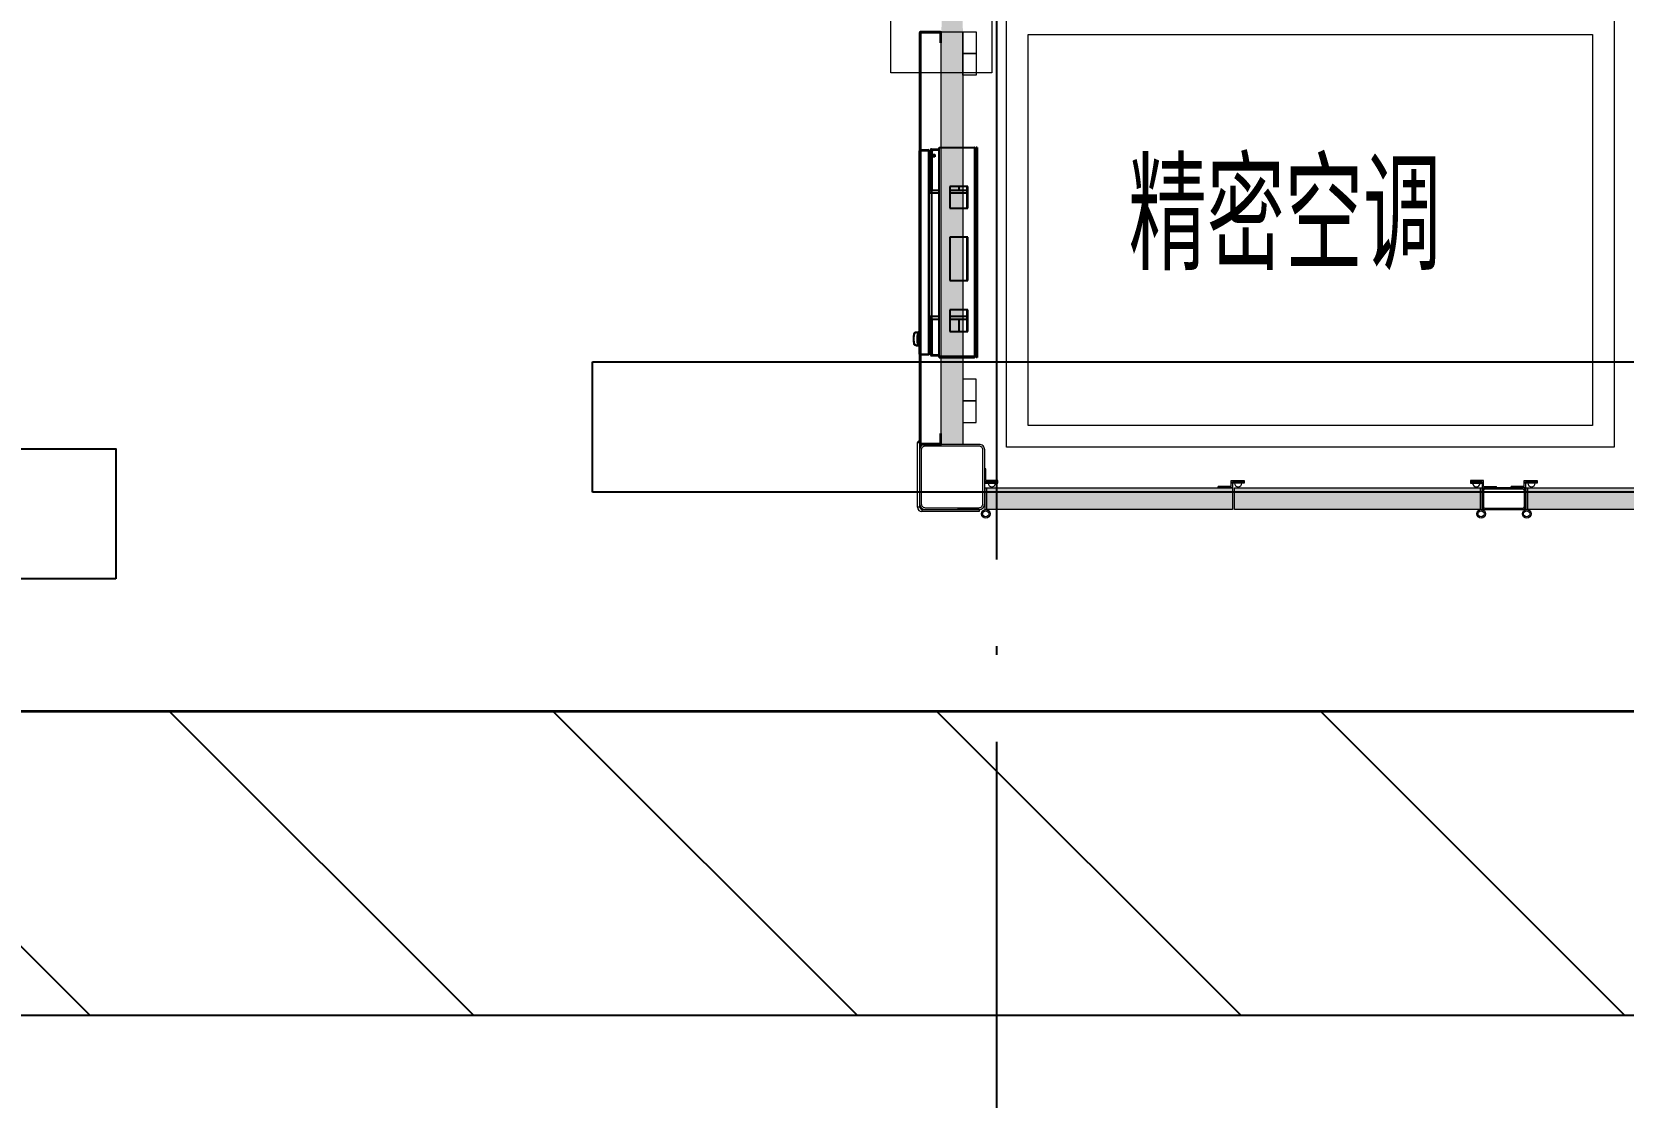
# Model space of a CAD drawing. Extents: x 758840 to 1108724, y -102573 to 143521.
# Drawn here: x 865511 to 869177, y 69139 to 71593 of the extents above; entities that cross this region are included whole.
import ezdxf
from ezdxf.xclip import XClip

# ---------------------------------------------------------------- set-up
doc = ezdxf.new("R2010")
doc.units = 0
doc.header["$LTSCALE"] = 1000
doc.header["$MEASUREMENT"] = 0
doc.linetypes.add('DASHDOT', pattern=[1, 0.5, -0.25, 0, -0.25])
doc.linetypes.add('DOTE', pattern=[2.42, 2, -0.2, 0.02, -0.2])
for name, color, linetype in [('02电气-设备', 255, 'Continuous'), ('02电气-设备基础', 252, 'Continuous'), ('DOTE', 8, 'DOTE'), ('DX', 3, 'DASHDOT'), ('LWIRE', 1, 'Continuous'), ('电缆沟', 2, 'Continuous'), ('空调标注', 3, 'Continuous'), ('钢构CAD-槽钢', 4, 'Continuous'), ('钢盖板', 6, 'Continuous')]:
    doc.layers.add(name, color=color, linetype=linetype)
doc.layers.add('细实线', color=3, linetype='Continuous', lineweight=5)
doc.styles.get("Standard").update_dxf_attribs({"font": 'gbenor.shx', "bigfont": 'gbcbig.shx'})

# ---------------------------------------------------------------- blocks, each defined once
blk = doc.blocks.new('40KW CRAC-1')
at = {"layer": 'DX', "linetype": 'ByBlock', "lineweight": 13}
for points in [[(-1400, 0), (-1400, 1000), (0, 1000), (0, 0)], [(-1350, 50), (-1350, 950), (-50, 950), (-50, 50)]]:
    blk.add_lwpolyline(points, close=True, dxfattribs=at)
at = {"layer": 'LWIRE', "lineweight": -3}
blk.add_text('精密空调', height=250, dxfattribs=at).set_placement((-1118.9, 407.3))
blk = doc.blocks.new('A$C37F338BB')
at = {"color": 0, "lineweight": 15}
blk.add_lwpolyline([(0, 50), (30, 50), (30, 0), (0, 0)], close=True, dxfattribs=at)
blk = doc.blocks.new('332525')
at = {"color": 0, "lineweight": 15}
for p, q in [((1935745.8, 679933.7), (1935745.8, 679960.7)), ((1935745.8, 679960.7), (1935748.8, 679960.7)), ((1935748.8, 679960.7), (1935748.8, 679930.7)), ((1935718.8, 679933.7), (1935745.8, 679933.7)), ((1935718.8, 679930.7), (1935718.8, 679933.7)), ((1935748.8, 679930.7), (1935718.8, 679930.7)), ((1935748.8, 679930.7), (1935745.8, 679930.7)), ((1935748.8, 679933.7), (1935748.8, 679930.7))]:
    blk.add_line(p, q, dxfattribs=at)
blk = doc.blocks.new('BD4-PAL0101-LVPM-03')
at = {"ltscale": 5}
h = blk.add_hatch(dxfattribs=at)
h.set_pattern_fill('隔热材料01', color=8, scale=80, angle=225)
h.set_pattern_definition([(135, (10236449.1, -3422076.486), (-28.28427125, -28.28427125), [4.0142, -35.9858]), (135, (10236470.29, -3422055.297), (-28.28427125, -28.28427125), [4.0142, -35.9858]), (315, (10236436.666, -3422050.535), (28.28427125, 28.28427125), [4.0142, -35.9858]), (315, (10236444.34, -3422042.86), (28.28427125, 28.28427125), [4.0142, -35.9858]), (45, (10236421.81, -3422056.3), (-28.28427125, 28.28427125), [40.0194, 0.0194]), (360, (10236431.123, -3422049.826), (28.2842, -28.2842), [3.4144, -53.1542]), (341.56505, (10236406.253, -3422078.11), (28.284169758, -28.28429741), [2.244, -87.1988]), (341.56505, (10236434.537, -3422049.826), (28.284169758, -28.28429741), [2.244, -87.1988]), (18.43495, (10236398.58, -3422079.53), (28.28429741, -28.28416976), [4.488, -84.9548]), (18.43495, (10236426.865, -3422051.245), (28.28429741, -28.28416976), [4.488, -84.9548]), (288.43495, (10236411.22, -3422081.658), (28.28429741, -28.284169758), [21.3712, -68.0716]), (288.43495, (10236439.504, -3422053.374), (28.28429741, -28.284169758), [21.3712, -68.0716]), (341.56505, (10236420.817, -3422104.77), (28.284169758, -28.28429741), [2.244, -87.1988]), (341.56505, (10236449.1, -3422076.486), (28.284169758, -28.28429741), [2.244, -87.1988]), (360, (10236451.23, -3422077.196), (28.2842, -28.2842), [3.4144, -53.1542]), (18.43495, (10236426.36, -3422105.48), (28.28429741, -28.28416976), [4.488, -84.9548]), (18.43495, (10236454.644, -3422077.196), (28.28429741, -28.28416976), [4.488, -84.9548]), (270, (10236471, -3422057.425), (28.2842, -28.2842), [3.4144, -53.1542]), (288.43495, (10236442.006, -3422083.58), (28.28429741, -28.284169758), [2.244, -87.1988]), (288.43495, (10236470.29, -3422055.297), (28.28429741, -28.284169758), [2.244, -87.1988]), (251.56505, (10236442.716, -3422089.124), (28.28416976, -28.28429741), [4.488, -84.9548]), (251.56505, (10236471, -3422060.84), (28.28416976, -28.28429741), [4.488, -84.9548]), (341.56505, (10236418.894, -3422073.984), (28.284169758, -28.28429741), [21.3712, -68.0716]), (341.56505, (10236447.178, -3422045.7), (28.284169758, -28.28429741), [21.3712, -68.0716]), (270, (10236443.63, -3422037.318), (28.2842, -28.2842), [3.4144, -53.1542]), (288.43495, (10236415.346, -3422069.017), (28.28429741, -28.284169758), [2.244, -87.1988]), (288.43495, (10236443.63, -3422040.733), (28.28429741, -28.284169758), [2.244, -87.1988]), (251.56505, (10236416.765, -3422061.345), (28.28416976, -28.28429741), [4.488, -84.9548]), (251.56505, (10236445.05, -3422033.06), (28.28416976, -28.28429741), [4.488, -84.9548])])
edge = h.paths.add_edge_path()
edge.add_line((1914681.1, 714033.1), (1914681.1, 713083.1))
edge.add_line((1914631.1, 713083.1), (1914631.1, 714033.1))
edge.add_line((1914681.1, 715133.1), (1914681.1, 715973.1))
edge.add_line((1914631.1, 715973.1), (1914631.1, 715133.1))
h = blk.add_hatch(dxfattribs=at)
h.set_pattern_fill('隔热材料01', color=8, scale=80, angle=45)
h.set_pattern_definition([(315, (-6393581, 4851832.664), (28.28427125, 28.28427125), [4.0142, -35.9858]), (315, (-6393602.19, 4851811.474), (28.28427125, 28.28427125), [4.0142, -35.9858]), (135, (-6393568.565, 4851806.713), (-28.28427125, -28.28427125), [4.0142, -35.9858]), (135, (-6393576.24, 4851799.04), (-28.28427125, -28.28427125), [4.0142, -35.9858]), (225, (-6393553.707, 4851812.48), (28.28427125, -28.28427125), [40.0194, 0.0194]), (180, (-6393563.022, 4851806.003), (-28.2842, 28.2842), [3.4144, -53.1542]), (161.56505, (-6393538.152, 4851834.288), (-28.284169758, 28.28429741), [2.244, -87.1988]), (161.56505, (-6393566.436, 4851806.003), (-28.284169758, 28.28429741), [2.244, -87.1988]), (198.43495, (-6393530.48, 4851835.707), (-28.28429741, 28.28416976), [4.488, -84.9548]), (198.43495, (-6393558.764, 4851807.422), (-28.28429741, 28.28416976), [4.488, -84.9548]), (108.43495, (-6393543.119, 4851837.835), (-28.28429741, 28.284169758), [21.3712, -68.0716]), (108.43495, (-6393571.403, 4851809.551), (-28.28429741, 28.284169758), [21.3712, -68.0716]), (161.56505, (-6393552.715, 4851860.948), (-28.284169758, 28.28429741), [2.244, -87.1988]), (161.56505, (-6393581, 4851832.664), (-28.284169758, 28.28429741), [2.244, -87.1988]), (180, (-6393583.129, 4851833.374), (-28.2842, 28.2842), [3.4144, -53.1542]), (198.43495, (-6393558.26, 4851861.658), (-28.28429741, 28.28416976), [4.488, -84.9548]), (198.43495, (-6393586.543, 4851833.374), (-28.28429741, 28.28416976), [4.488, -84.9548]), (90, (-6393602.9, 4851813.603), (-28.2842, 28.2842), [3.4144, -53.1542]), (108.43495, (-6393573.905, 4851839.759), (-28.28429741, 28.284169758), [2.244, -87.1988]), (108.43495, (-6393602.19, 4851811.474), (-28.28429741, 28.284169758), [2.244, -87.1988]), (71.56505, (-6393574.615, 4851845.3), (-28.28416976, 28.28429741), [4.488, -84.9548]), (71.56505, (-6393602.9, 4851817.017), (-28.28416976, 28.28429741), [4.488, -84.9548]), (161.56505, (-6393550.793, 4851830.162), (-28.284169758, 28.28429741), [21.3712, -68.0716]), (161.56505, (-6393579.077, 4851801.878), (-28.284169758, 28.28429741), [21.3712, -68.0716]), (90, (-6393575.53, 4851793.496), (-28.2842, 28.2842), [3.4144, -53.1542]), (108.43495, (-6393547.244, 4851825.195), (-28.28429741, 28.284169758), [2.244, -87.1988]), (108.43495, (-6393575.529, 4851796.91), (-28.28429741, 28.284169758), [2.244, -87.1988]), (71.56505, (-6393548.664, 4851817.523), (-28.28416976, 28.28429741), [4.488, -84.9548]), (71.56505, (-6393576.948, 4851789.24), (-28.28416976, 28.28429741), [4.488, -84.9548])])
h.paths.add_polyline_path([(1915872.1, 712983.1), (1915306.6, 712983.1), (1915306.6, 712933.1), (1915872.1, 712933.1)])
h.paths.add_polyline_path([(1915301.6, 712983.1), (1914736.1, 712983.1), (1914736.1, 712933.1), (1915301.6, 712933.1)])
h.paths.add_polyline_path([(1916874.6, 712933.1), (1915982.1, 712933.1), (1915982.1, 712983.1), (1916874.6, 712983.1)])
h.paths.add_polyline_path([(1917772.1, 712933.1), (1916879.6, 712933.1), (1916879.6, 712983.1), (1917772.1, 712983.1)])
h.paths.add_polyline_path([(1917882.1, 712983.1), (1918774.6, 712983.1), (1918774.6, 712933.1), (1917882.1, 712933.1)])
h.paths.add_polyline_path([(1918779.6, 712933.1), (1918779.6, 712983.1), (1919672.1, 712983.1), (1919672.1, 712933.1)])
h.paths.add_polyline_path([(1920874.6, 712933.1), (1919782.1, 712933.1), (1919782.1, 712983.1), (1920874.6, 712983.1)])
h.paths.add_polyline_path([(1920879.6, 712933.1), (1920879.6, 712983.1), (1921972.1, 712983.1), (1921972.1, 712933.1)])
h.paths.add_polyline_path([(1923279.6, 712933.1), (1922082.1, 712933.1), (1922082.1, 712983.1), (1923279.6, 712983.1)])
h.paths.add_polyline_path([(1923284.6, 712933.1), (1923284.6, 712983.1), (1924482.1, 712983.1), (1924482.1, 712933.1)])
h.paths.add_polyline_path([(1925884.6, 712933.1), (1924592.1, 712933.1), (1924592.1, 712983.1), (1925884.6, 712983.1)])
h.paths.add_polyline_path([(1925889.6, 712933.1), (1925889.6, 712983.1), (1927182.1, 712983.1), (1927182.1, 712933.1)])
h.paths.add_polyline_path([(1927292.1, 712933.1), (1928132.1, 712933.1), (1928132.1, 712983.1), (1927292.1, 712983.1)])
at = {"lineweight": 15}
for p, q in [((1914514.8, 713938.5), (1914514.8, 715133.1)), ((1914747.3, 715133.1), (1914747.3, 713938.5)), ((1914631.1, 713083.1), (1914631.1, 714033.1)), ((1914631.1, 714033.1), (1914681.1, 714033.1)), ((1914681.1, 714033.1), (1914681.1, 713083.1)), ((1914747.3, 713938.5), (1914514.8, 713938.5)), ((1914631.1, 713283.1), (1914681.1, 713283.1)), ((1914631.1, 713083.1), (1914631.1, 713283.1)), ((1914681.1, 713283.1), (1914681.1, 713083.1)), ((1914681.1, 713083.1), (1914631.1, 713083.1)), ((1914681.1, 713083.1), (1914631.1, 713083.1)), ((1914731.1, 712996.6), (1914758.1, 712996.6)), ((1914758.1, 712996.6), (1914731.1, 712996.6)), ((1914731.1, 712996.6), (1914731.1, 712993.6)), ((1914731.1, 712993.6), (1914761.1, 712993.6)), ((1914731.6, 712983.1), (1914731.6, 712932.9)), ((1914731.6, 712983.1), (1914735.6, 712983.1)), ((1914735.6, 712983.1), (1914735.6, 712932.9)), ((1914761.1, 712993.6), (1914761.1, 712996.6)), ((1915298.6, 712986.1, 0), (1915268.6, 712986.1, 0)), ((1915268.6, 712983.1, 0), (1915268.6, 712986.1, 0)), ((1915301.6, 712983.1, 0), (1915268.6, 712983.1, 0)), ((1915298.6, 712996.6, 0), (1915298.6, 712999.6, 0)), ((1915298.6, 712999.6, 0), (1915328.6, 712999.6, 0)), ((1915298.6, 712986.1, 0), (1915298.6, 712999.6, 0)), ((1915298.6, 712999.6, 0), (1915301.6, 712999.6, 0)), ((1915328.6, 712996.6, 0), (1915301.6, 712996.6, 0)), ((1915301.6, 712996.6, 0), (1915301.6, 712983.1, 0)), ((1915301.6, 712992.7, 0), (1915301.6, 712996.6, 0)), ((1915301.6, 712996.6, 0), (1915328.6, 712996.6, 0)), ((1915328.6, 712993.6, 0), (1915301.6, 712993.6, 0)), ((1915328.6, 712999.6, 0), (1915328.6, 712996.6, 0)), ((1915328.6, 712996.6, 0), (1915328.6, 712993.6, 0)), ((1915880.1, 712999.6, 0), (1915850.1, 712999.6, 0)), ((1915850.1, 712999.6, 0), (1915850.1, 712996.6, 0)), ((1915850.1, 712996.6, 0), (1915877.1, 712996.6, 0)), ((1915877.1, 712996.6, 0), (1915850.1, 712996.6, 0)), ((1915850.1, 712996.6, 0), (1915850.1, 712993.6, 0)), ((1915850.1, 712993.6, 0), (1915877.1, 712993.6, 0)), ((1915872.6, 712983.1, 0), (1915872.6, 712932.9, 0)), ((1915872.6, 712983.1, 0), (1915876.6, 712983.1, 0)), ((1915876.6, 712983.1, 0), (1915876.6, 712932.9, 0)), ((1915880.1, 712999.6, 0), (1915877.1, 712999.6, 0)), ((1915877.1, 712996.6, 0), (1915877.1, 712983.1, 0)), ((1915877.1, 712992.8, 0), (1915877.1, 712996.6, 0)), ((1915877.1, 712983.1, 0), (1915910.1, 712983.1, 0)), ((1915880.1, 712996.6, 0), (1915880.1, 712999.6, 0)), ((1915880.1, 712986.1, 0), (1915880.1, 712999.6, 0)), ((1915880.1, 712986.1, 0), (1915910.1, 712986.1, 0)), ((1915910.1, 712983.1, 0), (1915910.1, 712986.1, 0)), ((1915974.1, 712986.1, 0), (1915944.1, 712986.1, 0)), ((1915944.1, 712983.1, 0), (1915944.1, 712986.1, 0)), ((1915977.1, 712983.1, 0), (1915944.1, 712983.1, 0)), ((1915973.9, 712977.1, 0), (1915973.9, 712939.1, 0)), ((1915974.1, 712996.6, 0), (1915974.1, 712999.6, 0)), ((1915974.1, 712999.6, 0), (1916004.1, 712999.6, 0)), ((1915974.1, 712986.1, 0), (1915974.1, 712999.6, 0)), ((1915974.1, 712999.6, 0), (1915977.1, 712999.6, 0)), ((1916004.1, 712996.6, 0), (1915977.1, 712996.6, 0)), ((1915977.1, 712996.6, 0), (1915977.1, 712983.1, 0)), ((1915977.1, 712992.8, 0), (1915977.1, 712996.6, 0)), ((1915977.1, 712996.6, 0), (1916004.1, 712996.6, 0)), ((1916004.1, 712993.6, 0), (1915977.1, 712993.6, 0)), ((1915977.6, 712983.1, 0), (1915977.6, 712932.9, 0)), ((1915977.6, 712983.1, 0), (1915981.6, 712983.1, 0)), ((1915981.6, 712983.1, 0), (1915981.6, 712932.9, 0)), ((1916004.1, 712999.6, 0), (1916004.1, 712996.6, 0)), ((1916004.1, 712996.6, 0), (1916004.1, 712993.6, 0)), ((1914718.1, 712933.1), (1914718.1, 712928.1))]:
    blk.add_line(p, q, dxfattribs=at)
at = {"linetype": 'Continuous', "lineweight": 25}
for p, q in [((1914581.1, 714030.9), (1914581.1, 713085.3)), ((1914581.1, 714030.9), (1914581.1, 713761.1)), ((1914583.1, 714030.9), (1914583.1, 713085.3)), ((1914583.1, 714030.9), (1914583.1, 713761.1)), ((1914583.3, 714033.1), (1914628.9, 714033.1)), ((1914628.9, 714033.1), (1914583.3, 714033.1)), ((1914628.9, 714031.1), (1914583.3, 714031.1)), ((1914629.1, 714008.1), (1914629.1, 714030.9)), ((1914629.1, 714008.1), (1914631.1, 714008.1)), ((1914631.1, 714008.1), (1914631.1, 714030.9)), ((1914581.1, 713759.1), (1914583.1, 713759.1)), ((1914581.1, 713291.1), (1914581.1, 713759.1)), ((1914583.1, 713761.1), (1914600.1, 713761.1)), ((1914600.1, 713759.6), (1914583.1, 713759.6)), ((1914583.1, 713759.1), (1914583.1, 713291.1)), ((1914602.1, 713759.1), (1914583.1, 713759.1)), ((1914599.1, 713759.6), (1914599.1, 713759.1)), ((1914602.1, 713291.1), (1914602.1, 713759.1)), ((1914603.8, 713754.8), (1914603.8, 713755.8)), ((1914606.3, 713755.8), (1914603.8, 713755.8)), ((1914603.8, 713754.8), (1914603.8, 713741.3)), ((1914603.8, 713754.8), (1914606.3, 713754.8)), ((1914606.3, 713761.6), (1914606.3, 713761.4)), ((1914606.3, 713761.6), (1914606.3, 713761.6)), ((1914606.3, 713729.8), (1914606.3, 713761.4)), ((1914607.5, 713761.6), (1914608, 713761.6)), ((1914607.5, 713761.4), (1914607.5, 713729.8)), ((1914607.5, 713752.1), (1914609.2, 713752.1)), ((1914608.3, 713763.1), (1914608, 713763.1)), ((1914608.3, 713761.9), (1914608, 713761.9)), ((1914608, 713752.1), (1914608, 713761.6)), ((1914608, 713761.6), (1914626.3, 713761.6)), ((1914608.1, 713759.4), (1914608.1, 713752.1)), ((1914609.3, 713759.4), (1914608.1, 713759.4)), ((1914608.3, 713761.9), (1914608.3, 713763.1)), ((1914608.3, 713763.1), (1914626.3, 713763.1)), ((1914626.3, 713761.9), (1914608.3, 713761.9)), ((1914609.2, 713752.1), (1914609.5, 713751.8)), ((1914609.2, 713752.1), (1914609.2, 713743.4)), ((1914609.3, 713759.4), (1914609.8, 713759.4)), ((1914609.3, 713759.4), (1914609.3, 713752)), ((1914609.5, 713751.8), (1914609.5, 713743.7)), ((1914609.5, 713750.3), (1914616.4, 713750.3)), ((1914616.4, 713745.3), (1914609.5, 713745.3)), ((1914609.8, 713759.4), (1914611.8, 713761.4)), ((1914609.8, 713750.3), (1914609.8, 713759.4)), ((1914609.8, 713668.6), (1914609.8, 713745.3)), ((1914611.8, 713761.4), (1914626.3, 713761.4)), ((1914616.4, 713750.3), (1914616.4, 713747.8)), ((1914616.4, 713747.8), (1914616.4, 713745.3)), ((1914624.3, 713761.9), (1914624.3, 713761.6)), ((1914626.3, 713767.1), (1914707.3, 713767.1)), ((1914626.3, 713286.1), (1914626.3, 713767.1)), ((1914707.3, 713767.1), (1914707.3, 713734.1)), ((1914707.3, 713762.1), (1914711.1, 713762.1)), ((1914707.3, 713761.1), (1914707.3, 713289.1)), ((1914709.3, 713762.1), (1914709.3, 713288.1)), ((1914711.1, 713283.1), (1914711.1, 713767.1)), ((1914713.5, 713767.1), (1914711.1, 713767.1)), ((1914713.5, 713767.1), (1914713.5, 713283.1)), ((1914602.1, 713741.3), (1914603.8, 713741.3)), ((1914604.8, 713738.8), (1914602.1, 713738.8)), ((1914605.8, 713729.3), (1914602.1, 713729.3)), ((1914605.8, 713728.1), (1914602.1, 713728.1)), ((1914603.8, 713741.3), (1914603.8, 713740.3)), ((1914603.8, 713741.3), (1914606.3, 713741.3)), ((1914606.3, 713740.3), (1914603.8, 713740.3)), ((1914605.8, 713667.6), (1914605.8, 713728.1)), ((1914605.8, 713728.1), (1914607.5, 713728.1)), ((1914606.3, 713728.2), (1914606.3, 713728.1)), ((1914609.2, 713743.4), (1914607.5, 713743.4)), ((1914607.5, 713729.8), (1914607.5, 713728.1)), ((1914607.5, 713728.1), (1914607.5, 713668.4)), ((1914608, 713668.5), (1914608, 713743.4)), ((1914608.1, 713743.4), (1914608.1, 713668.5)), ((1914609.5, 713743.7), (1914609.2, 713743.4)), ((1914609.3, 713743.5), (1914609.3, 713668.6)), ((1914707.3, 713734.1), (1914709.3, 713734.1)), ((1914603.1, 713377.6), (1914603.1, 713689.6)), ((1914609.1, 713377.6), (1914609.1, 713689.6)), ((1914692.3, 713677.1), (1914651.1, 713677.1)), ((1914651.1, 713677.1), (1914651.1, 713627.1)), ((1914672.3, 713668.6), (1914672.3, 713677.1)), ((1914691.1, 713627.1), (1914691.1, 713677.1)), ((1914692.3, 713627.1), (1914692.3, 713677.1)), ((1914603.1, 713662.6), (1914609.1, 713662.6)), ((1914609.1, 713668.6), (1914626.3, 713668.6)), ((1914609.1, 713666.8), (1914609.1, 713668.6)), ((1914609.1, 713662.6), (1914609.1, 713666.8)), ((1914609.1, 713662.6), (1914626.3, 713662.6)), ((1914651.1, 713668.6), (1914691.1, 713668.6)), ((1914651.1, 713662.6), (1914691.1, 713662.6)), ((1914651.1, 713627.1), (1914692.3, 713627.1)), ((1914692.3, 713560.1), (1914651.1, 713560.1)), ((1914651.1, 713560.1), (1914651.1, 713460.1)), ((1914691.1, 713460.1), (1914691.1, 713560.1)), ((1914692.3, 713460.1), (1914692.3, 713560.1)), ((1914651.1, 713460.1), (1914692.3, 713460.1)), ((1914609.1, 713377.6), (1914603.1, 713377.6)), ((1914609.1, 713373.3), (1914609.1, 713377.6)), ((1914626.3, 713377.6), (1914609.1, 713377.6)), ((1914692.3, 713393.1), (1914651.1, 713393.1)), ((1914651.1, 713393.1), (1914651.1, 713343.1)), ((1914691.1, 713377.6), (1914651.1, 713377.6)), ((1914691.1, 713343.1), (1914691.1, 713393.1)), ((1914692.3, 713343.1), (1914692.3, 713393.1)), ((1914572.1, 713341.1), (1914578, 713341.3)), ((1914572.1, 713341), (1914572.1, 713341.1)), ((1914573.5, 713341), (1914572.1, 713341)), ((1914577.8, 713340.6), (1914572.1, 713340.5)), ((1914578, 713341.2), (1914573.5, 713341)), ((1914577.8, 713311.6), (1914577.8, 713340.6)), ((1914577.8, 713340.6), (1914577.8, 713340.6)), ((1914578, 713341.2), (1914578, 713341.3)), ((1914578.7, 713341.6), (1914579.5, 713341.6)), ((1914578.7, 713310.6), (1914578.7, 713341.6)), ((1914579.5, 713310.6), (1914579.5, 713341.6)), ((1914605.8, 713302.1), (1914605.8, 713372.6)), ((1914607.5, 713371.8), (1914607.5, 713302.1)), ((1914608, 713315.1), (1914608, 713371.7)), ((1914608.1, 713371.7), (1914608.1, 713290.8)), ((1914609.1, 713371.6), (1914609.1, 713373.3)), ((1914609.1, 713371.6), (1914626.3, 713371.6)), ((1914609.3, 713371.6), (1914609.3, 713290.8)), ((1914609.8, 713290.8), (1914609.8, 713371.6)), ((1914651.1, 713371.6), (1914691.1, 713371.6)), ((1914651.1, 713343.1), (1914692.3, 713343.1)), ((1914672.3, 713343.1), (1914672.3, 713371.6)), ((1914568.4, 713338), (1914568.8, 713339)), ((1914572.1, 713311.7), (1914577.8, 713311.5)), ((1914572.1, 713311.1), (1914572.1, 713311.2)), ((1914572.1, 713311.2), (1914573.6, 713311.1)), ((1914578, 713310.9), (1914572.1, 713311.1)), ((1914573.6, 713311.1), (1914578, 713311)), ((1914577.8, 713311.6), (1914577.8, 713311.5)), ((1914578, 713310.9), (1914578, 713311)), ((1914579.5, 713310.6), (1914578.7, 713310.6)), ((1914580.5, 713340.1), (1914581.1, 713340.1)), ((1914581.1, 713312.1), (1914580.5, 713312.1)), ((1914709.3, 713316.1), (1914707.3, 713316.1)), ((1914707.3, 713316.1), (1914707.3, 713286.1)), ((1914583.1, 713291.1), (1914581.1, 713291.1)), ((1914581.1, 713289.1), (1914581.1, 713085.3)), ((1914583.1, 713289.1), (1914581.1, 713289.1)), ((1914583.1, 713291.1), (1914602.1, 713291.1)), ((1914583.1, 713290.6), (1914602.1, 713290.6)), ((1914583.1, 713289.1), (1914583.1, 713085.3)), ((1914602.1, 713289.1), (1914583.1, 713289.1)), ((1914602.1, 713302.1), (1914605.8, 713302.1)), ((1914602.1, 713300.9), (1914605.8, 713300.9)), ((1914602.1, 713289.1), (1914602.1, 713290.6)), ((1914607.5, 713302.1), (1914605.8, 713302.1)), ((1914606.3, 713302.1), (1914606.3, 713302)), ((1914606.3, 713300.4), (1914606.3, 713288.8)), ((1914606.3, 713288.8), (1914606.3, 713288.6)), ((1914606.3, 713288.6), (1914606.3, 713288.6)), ((1914607.5, 713302.1), (1914607.5, 713300.4)), ((1914608.1, 713301.2), (1914607.5, 713301.2)), ((1914607.5, 713300.4), (1914608.1, 713300.5)), ((1914607.5, 713300.4), (1914607.5, 713288.8)), ((1914607.7, 713294.3), (1914607.5, 713295.8)), ((1914608.1, 713291.3), (1914607.5, 713291.2)), ((1914608.1, 713291.2), (1914607.5, 713291.2)), ((1914607.5, 713288.6), (1914608, 713288.6)), ((1914608.1, 713294.4), (1914607.7, 713294.3)), ((1914608, 713288.6), (1914608, 713291.2)), ((1914626.3, 713288.6), (1914608, 713288.6)), ((1914608, 713288.3), (1914608.3, 713288.3)), ((1914608.3, 713287.1), (1914608, 713287.1)), ((1914608.1, 713290.8), (1914609.3, 713290.8)), ((1914608.3, 713287.1), (1914608.3, 713288.3)), ((1914608.3, 713288.3), (1914626.3, 713288.3)), ((1914626.3, 713287.1), (1914608.3, 713287.1)), ((1914609.3, 713290.8), (1914609.8, 713290.8)), ((1914611.8, 713288.8), (1914609.8, 713290.8)), ((1914626.3, 713288.8), (1914611.8, 713288.8)), ((1914624.3, 713288.6), (1914624.3, 713288.3)), ((1914626.3, 713283.1), (1914626.3, 713286.1)), ((1914626.3, 713286.1), (1914707.3, 713286.1)), ((1914626.3, 713283.1), (1914707.3, 713283.1)), ((1914711.1, 713288.1), (1914707.3, 713288.1)), ((1914707.3, 713286.1), (1914707.3, 713283.1)), ((1914713.5, 713283.1), (1914711.1, 713283.1)), ((1914583.3, 713085.1), (1914628.9, 713085.1)), ((1914583.3, 713085.1), (1914628.9, 713085.1)), ((1914629.1, 713085.3), (1914629.1, 713108.1)), ((1914629.1, 713108.1), (1914631.1, 713108.1)), ((1914629.1, 713085.3), (1914629.1, 713108.1)), ((1914629.1, 713108.1), (1914631.1, 713108.1)), ((1914631.1, 713085.3), (1914631.1, 713108.1)), ((1914631.1, 713085.3), (1914631.1, 713108.1)), ((1914583.3, 713083.1), (1914628.9, 713083.1)), ((1914583.3, 713083.1), (1914628.9, 713083.1))]:
    blk.add_line(p, q, dxfattribs=at)
at = {"lineweight": -3}
blk.add_line((1914583.1, 713761.1), (1914581.1, 713761.1), dxfattribs=at)
at = {"linetype": 'ByBlock', "lineweight": 15}
for p, q in [((1914581.1, 713087.1), (1914576.1, 713087.1)), ((1914579.1, 713090.1), (1914581.1, 713090.1)), ((1914581.1, 713090.1), (1914581.1, 712940.1)), ((1914731.1, 713063.8), (1914731.4, 713064.1)), ((1914731.1, 713036.8), (1914731.4, 713037.1)), ((1914736.1, 712983.1, 0), (1915301.6, 712983.1, 0)), ((1914736.1, 712933.1, 0), (1914736.1, 712983.1, 0)), ((1915301.6, 712983.1, 0), (1915301.6, 712933.1, 0)), ((1915306.6, 712983.1, 0), (1915872.1, 712983.1, 0)), ((1915306.6, 712933.1, 0), (1915306.6, 712983.1, 0)), ((1915872.1, 712983.1, 0), (1915872.1, 712933.1, 0)), ((1915982.1, 712983.1), (1916874.6, 712983.1)), ((1915982.1, 712933.1), (1915982.1, 712983.1)), ((1914581.3, 712938.1), (1914576.1, 712938.1)), ((1914586.1, 712933.4), (1914586.1, 712928.1)), ((1914718.1, 712928.1), (1914586.1, 712928.1)), ((1914588.1, 712933.1), (1914593.7, 712933.1)), ((1915301.6, 712933.1, 0), (1914736.1, 712933.1, 0)), ((1915872.1, 712933.1, 0), (1915306.6, 712933.1, 0)), ((1916874.6, 712933.1), (1915982.1, 712933.1))]:
    blk.add_line(p, q, dxfattribs=at)
at = {"linetype": 'Continuous', "lineweight": 15}
blk.add_line((1915268.8, 712971.6, 0), (1915268.8, 712971.6, 0), dxfattribs=at)
at = {"lineweight": 15}
for points in [[(1914711.1, 713983.1), (1914681.1, 713983.1), (1914681.1, 714033.1), (1914711.1, 714033.1)], [(1914711.1, 713933.1), (1914681.1, 713933.1), (1914681.1, 713983.1), (1914711.1, 713983.1)]]:
    blk.add_lwpolyline(points, close=True, dxfattribs=at)
at = {"linetype": 'Continuous', "lineweight": 25, "flags": 128}
for points in [[(1914589.3, 713759.6), (1914587.9, 713759.4), (1914587, 713759.1)], [(1914608.1, 713315), (1914607.8, 713315.3), (1914607.4, 713315.6)], [(1914607.5, 713291.2), (1914607.5, 713291.2), (1914607.7, 713291.4), (1914607.8, 713291.7), (1914607.9, 713292.1), (1914607.9, 713292.6), (1914607.9, 713293.1), (1914607.8, 713293.7), (1914607.7, 713294.3)]]:
    blk.add_lwpolyline(points, dxfattribs=at)
at = {"lineweight": 15}
for centre, radius in [((1914733.6, 712923.1), 10), ((1914733.6, 712923.1), 7), ((1915874.6, 712923.1, 0), 10), ((1915874.6, 712923.1, 0), 7), ((1915979.6, 712923.1, 0), 10), ((1915979.6, 712923.1, 0), 7)]:
    blk.add_circle(centre, radius, dxfattribs=at)
at = {"linetype": 'Continuous', "lineweight": 25}
for centre, radius, start, end in [((1914583.3, 714030.9), 2.2, 90, 180), ((1914583.3, 714030.9), 0.2, 90, 180), ((1914628.9, 714030.9), 2.2, 0, 90), ((1914628.9, 714030.9), 0.2, 0, 90), ((1914583.1, 713759.1), 2, 90, 180), ((1914583.1, 713759.1), 0.5, 90, 180), ((1914600.1, 713759.1), 2, 0, 90), ((1914600.1, 713759.1), 0.5, 0, 90), ((1914608, 713761.4), 1.7, 90, 180), ((1914608, 713761.4), 0.5, 90, 180), ((1914707.3, 713765.1), 2, 270, 90), ((1914605.8, 713729.8), 1.7, 270, 0), ((1914605.8, 713729.8), 0.5, 270, 0), ((1914609.1, 713662.6), 6, 90, 180), ((1914609.1, 713377.6), 6, 180, 270), ((1914578.7, 713340.6), 1, 90, 134.4171), ((1914579.5, 713340.6), 1, 0, 90), ((1914578.7, 713311.6), 1, 225.5829, 270), ((1914579.5, 713311.6), 1, 270, 0), ((1914583.1, 713291.1), 2, 180, 270), ((1914583.1, 713291.1), 0.5, 180, 270), ((1914605.8, 713300.4), 1.7, 0, 90), ((1914605.8, 713300.4), 0.5, 0, 90), ((1914608, 713288.8), 1.7, 180, 270), ((1914608, 713288.8), 0.5, 180, 270), ((1914707.3, 713285.1), 2, 270, 90), ((1914583.3, 713085.3), 2.2, 180, 270), ((1914583.3, 713085.3), 2.2, 180, 270), ((1914583.3, 713085.3), 0.2, 180, 270), ((1914583.3, 713085.3), 0.2, 180, 270), ((1914628.9, 713085.3), 0.2, 270, 0), ((1914628.9, 713085.3), 2.2, 270, 0), ((1914628.9, 713085.3), 0.2, 270, 0), ((1914628.9, 713085.3), 2.2, 270, 0)]:
    blk.add_arc(centre, radius, start, end, dxfattribs=at)
at = {"linetype": 'ByBlock', "lineweight": 15}
for centre, radius, start, end in [((1914579.1, 713087.1), 3, 90, 180), ((1914586.1, 712938.1), 10, 180, 270), ((1914588.1, 712940.1), 7, 180, 270)]:
    blk.add_arc(centre, radius, start, end, dxfattribs=at)
at = {"lineweight": 15}
for centre in [(1914747.6, 712993.6), (1915315.1, 712993.6, 0), (1915863.6, 712993.6, 0), (1915990.6, 712993.6, 0)]:
    blk.add_arc(centre, 8.49, 180, 0, dxfattribs=at)
at = {"linetype": 'Continuous', "lineweight": 25}
for points, knots in [([(1914606.3, 713740.3), (1914606.2, 713740.1), (1914606.2, 713739.8), (1914606, 713739.3), (1914605.6, 713739), (1914605.2, 713738.8), (1914604.9, 713738.8), (1914604.8, 713738.8)], [0, 0, 0, 0, 0.234389, 0.428804, 0.623789, 0.807678, 1, 1, 1, 1]), ([(1914568.8, 713339), (1914569, 713339.3), (1914569.5, 713340), (1914570.7, 713340.8), (1914571.6, 713340.9), (1914572.1, 713341)], [0, 0, 0, 0, 0.298501, 0.63184, 1, 1, 1, 1]), ([(1914568.9, 713339.2), (1914569.1, 713339.5), (1914569.5, 713340), (1914570.3, 713340.6), (1914571.2, 713341), (1914571.9, 713341.1), (1914572.2, 713341.1)], [0, 0, 0, 0, 0.253767, 0.510284, 0.761414, 1, 1, 1, 1]), ([(1914572.1, 713340.5), (1914572.1, 713340.5), (1914572.1, 713340.7), (1914572.1, 713340.8), (1914572.1, 713340.9), (1914572.1, 713341), (1914572.1, 713341)], [0, 0, 0, 0, 0.25, 0.499994, 0.749996, 1, 1, 1, 1]), ([(1914577.8, 713311.5), (1914577.4, 713313.1), (1914576.7, 713316.2), (1914576.1, 713321.1), (1914575.9, 713326), (1914576.1, 713330.9), (1914576.7, 713335.8), (1914577.4, 713339), (1914577.8, 713340.6)], [0, 0, 0, 0, 0.164053, 0.328105, 0.496926, 0.665747, 0.832274, 1, 1, 1, 1]), ([(1914578, 713341.2), (1914578, 713341.2), (1914578, 713341.2), (1914578, 713341.1), (1914577.9, 713341), (1914577.9, 713341), (1914577.8, 713340.9), (1914577.8, 713340.7), (1914577.8, 713340.7), (1914577.8, 713340.6)], [0, 0, 0, 0, 0.097423, 0.201002, 0.450505, 0.498819, 0.734668, 0.875259, 1, 1, 1, 1]), ([(1914580.5, 713340.6), (1914580.5, 713340.5), (1914580.5, 713340.4), (1914580.5, 713339.6), (1914580.5, 713338.3), (1914580.5, 713336.4), (1914580.5, 713334.1), (1914580.5, 713331.5), (1914580.5, 713328.8), (1914580.5, 713326.1), (1914580.5, 713323.4), (1914580.5, 713320.7), (1914580.5, 713318.1), (1914580.5, 713315.8), (1914580.5, 713313.9), (1914580.5, 713312.5), (1914580.5, 713311.7), (1914580.5, 713311.6), (1914580.5, 713311.6)], [0, 0, 0, 0, 0.058271, 0.120022, 0.184331, 0.25, 0.315669, 0.379979, 0.441729, 0.5, 0.558271, 0.620021, 0.684331, 0.75, 0.815669, 0.879978, 0.941729, 1, 1, 1, 1]), ([(1914568.4, 713338), (1914568, 713336), (1914567.1, 713332.1), (1914567, 713328.1), (1914567, 713326.1)], [0, 0, 0, 0, 0.500776, 1, 1, 1, 1]), ([(1914567, 713326.1), (1914567, 713324.1), (1914567.1, 713320.1), (1914568, 713316.2), (1914568.4, 713314.2)], [0, 0, 0, 0, 0.499229, 1, 1, 1, 1]), ([(1914568.8, 713337.8), (1914568.4, 713335.9), (1914567.6, 713332), (1914567.3, 713326.1), (1914567.6, 713320.2), (1914568.4, 713316.3), (1914568.8, 713314.4)], [0, 0, 0, 0, 0.2500249, 0.5000005, 0.749976, 1, 1, 1, 1]), ([(1914568.4, 713338), (1914568.4, 713337.9), (1914568.4, 713337.9), (1914568.4, 713337.9), (1914568.5, 713337.9), (1914568.6, 713337.9), (1914568.7, 713337.8), (1914568.8, 713337.8), (1914568.8, 713337.8)], [0, 0, 0, 0, 0.239736, 0.368522, 0.499927, 0.631387, 0.76016, 1, 1, 1, 1]), ([(1914568.8, 713314.4), (1914568.8, 713314.4), (1914568.7, 713314.3), (1914568.6, 713314.3), (1914568.5, 713314.3), (1914568.4, 713314.3), (1914568.4, 713314.2), (1914568.4, 713314.2), (1914568.4, 713314.2)], [0, 0, 0, 0, 0.239839, 0.368614, 0.500073, 0.63148, 0.760265, 1, 1, 1, 1]), ([(1914572.1, 713311.2), (1914571.6, 713311.3), (1914570.7, 713311.4), (1914569.5, 713312.2), (1914568.7, 713313.2), (1914568.5, 713313.9), (1914568.4, 713314.2)], [0, 0, 0, 0, 0.291371, 0.555228, 0.791467, 1, 1, 1, 1]), ([(1914572.1, 713340.5), (1914571.8, 713340.4), (1914571, 713340.3), (1914570, 713339.7), (1914569.2, 713338.9), (1914569, 713338.2), (1914568.8, 713337.8)], [0, 0, 0, 0, 0.250179, 0.500264, 0.750231, 1, 1, 1, 1]), ([(1914568.8, 713314.4), (1914569, 713314), (1914569.2, 713313.3), (1914570, 713312.4), (1914571, 713311.9), (1914571.8, 713311.8), (1914572.1, 713311.7)], [0, 0, 0, 0, 0.249771, 0.499736, 0.749819, 1, 1, 1, 1]), ([(1914572.2, 713311.1), (1914571.9, 713311.1), (1914571.2, 713311.2), (1914570.3, 713311.6), (1914569.5, 713312.2), (1914569.1, 713312.7), (1914568.9, 713313)], [0, 0, 0, 0, 0.238586, 0.489716, 0.746233, 1, 1, 1, 1]), ([(1914572.1, 713311.2), (1914572.1, 713311.2), (1914572.1, 713311.2), (1914572.1, 713311.4), (1914572.1, 713311.5), (1914572.1, 713311.7), (1914572.1, 713311.7)], [0, 0, 0, 0, 0.250006, 0.500002, 0.749999, 1, 1, 1, 1]), ([(1914577.8, 713311.5), (1914577.8, 713311.5), (1914577.8, 713311.4), (1914577.8, 713311.3), (1914577.9, 713311.3), (1914577.9, 713311.2), (1914577.9, 713311.2), (1914578, 713311.1), (1914578, 713311.1), (1914578, 713311), (1914578, 713311), (1914578, 713311)], [0, 0, 0, 0, 0.127346, 0.267098, 0.408416, 0.504422, 0.533745, 0.550848, 0.799618, 0.902892, 1, 1, 1, 1])]:
    blk.add_open_spline(points, degree=3, knots=knots, dxfattribs=at)
at = {"layer": '空调标注', "linetype": 'ByBlock', "lineweight": 15}
for p, q in [((1914576.1, 712938.1), (1914576.1, 713087.1)), ((1914718.1, 712933.1), (1914668.5, 712933.1))]:
    blk.add_line(p, q, dxfattribs=at)
at = {"layer": '细实线', "lineweight": 15}
for p, q in [((1915877.1, 712977.1, 0), (1915877.1, 712939.1, 0)), ((1915880.3, 712977.1, 0), (1915880.3, 712939.1, 0)), ((1915971.1, 712983.1, 0), (1915883.1, 712983.1, 0)), ((1915971.1, 712979.9, 0), (1915883.1, 712979.9, 0)), ((1915977.1, 712939.1, 0), (1915977.1, 712977.1, 0)), ((1915883.1, 712936.3, 0), (1915971.1, 712936.3, 0)), ((1915883.1, 712933.1, 0), (1915971.1, 712933.1, 0))]:
    blk.add_line(p, q, dxfattribs=at)
for points in [[(1914594.1, 712933.1), (1914718.1, 712933.1, 0.414214), (1914731.1, 712946.1), (1914731.1, 713070.1, 0.414214), (1914718.1, 713083.1), (1914594.1, 713083.1, 0.414214), (1914581.1, 713070.1), (1914581.1, 712946.1, 0.414214)], [(1914594.1, 712937.1), (1914718.1, 712937.1, 0.414214), (1914727.1, 712946.1), (1914727.1, 713070.1, 0.414214), (1914718.1, 713079.1), (1914594.1, 713079.1, 0.414214), (1914585.1, 713070.1), (1914585.1, 712946.1, 0.414214)]]:
    blk.add_lwpolyline(points, format="xyb", close=True, dxfattribs=at)
for centre, radius, start, end in [((1915883.1, 712977.1, 0), 6, 90, 180), ((1915883.1, 712977.1, 0), 2.8, 90, 180), ((1915971.1, 712977.1, 0), 6, 0, 90), ((1915971.1, 712977.1, 0), 2.8, 0, 90), ((1915883.1, 712939.1, 0), 6, 180, 270), ((1915883.1, 712939.1, 0), 2.8, 180, 270), ((1915971.1, 712939.1, 0), 6, 270, 0), ((1915971.1, 712939.1, 0), 2.8, 270, 0)]:
    blk.add_arc(centre, radius, start, end, dxfattribs=at)
at = {"layer": '钢构CAD-槽钢', "linetype": 'ByBlock', "lineweight": 15}
blk.add_line((1914681.1, 713767.1), (1914631.1, 713767.1), dxfattribs=at)
at = {"linetype": 'ByBlock', "lineweight": 15, "xscale": -1, "rotation": 180}
for p in [(1914681.1, 713233.1), (1914681.1, 713183.1)]:
    blk.add_blockref('A$C37F338BB', p, dxfattribs=at)
at = {"lineweight": 15, "xscale": -1}
blk.add_blockref('332525', (3850479.8, 33065.9), dxfattribs=at)
at = {"layer": '02电气-设备', "color": 5, "ltscale": 5}
blk.add_blockref('40KW CRAC-1', (1916181.4, 713076.6), dxfattribs=at)
blk = doc.blocks.new('A$C675A25EF')
at = {"layer": '钢盖板'}
h = blk.add_hatch(dxfattribs=at)
h.set_pattern_fill('ANSI31', color=8, scale=5000, style=0)
h.set_pattern_definition([(45, (-316780.8, -189325), (-441.94174, 441.94174), [])])
h.paths.add_polyline_path([(56721.3, -23142), (62139.3, -23142), (62139.3, -23542), (56721.3, -23542)], flags=16)
h.paths.add_polyline_path([(62839.3, -23142), (171003.3, -23142), (171003.3, -23542), (62839.3, -23542)], flags=16)
h.paths.add_polyline_path([(171703.3, -23142), (177121.3, -23142), (177121.3, -23542), (171703.3, -23542)], flags=16)
h.paths.add_polyline_path([(177121.3, -47841.9), (177821.3, -47841.9), (177821.3, -24642), (178221.3, -24242), (211693.3, -24242), (211693.3, -25341.9), (211993.3, -25341.9), (211993.3, -24242), (216517.3, -24242), (216517.3, -25341.9), (216817.3, -25341.9), (216817.3, -24242), (216811.3, -24242), (216811.3, -23542), (177821.3, -23542), (177821.3, -23142), (216817.3, -23142), (216817.3, -21342.1), (216517.3, -21342.1), (216517.3, -22442), (211993.3, -22442), (211993.3, -21342.1), (211693.3, -21342.1), (211693.3, -22442), (192141.8, -22442), (192141.8, -21542), (194493.8, -21542), (194493.8, -20942), (184491.8, -20942), (184491.8, -21542), (185341.8, -21542), (185341.8, -22442), (169651.3, -22442), (169651.3, -21542), (171703.3, -21542), (171703.3, -20939.3), (161803.3, -20939.3), (161803.3, -21542), (162851.3, -21542), (162851.3, -22442), (143449.3, -22442), (143449.3, -21342.1), (143149.3, -21342.1), (143149.3, -22442), (138625.3, -22442), (138625.3, -21342.1), (138325.3, -21342.1), (138325.3, -22442), (95517.3, -22442), (95517.3, -21342.1), (95217.3, -21342.1), (95217.3, -22442), (90693.3, -22442), (90693.3, -21342.1), (90393.3, -21342.1), (90393.3, -22442), (70991.3, -22442), (70991.3, -21542), (72039.3, -21542), (72039.3, -20942), (62141.3, -20942), (62141.3, -21542), (64191.3, -21542), (64191.3, -22442), (48500.8, -22442), (48500.8, -21542), (49350.8, -21542), (49350.8, -20942), (39350.8, -20942), (39350.8, -21542), (41700.8, -21542), (41700.8, -22442), (22149.3, -22442), (22149.3, -21342.1), (21849.3, -21342.1), (21849.3, -22442), (17325.3, -22442), (17325.3, -21342.1), (17025.3, -21342.1), (17025.3, -22442), (17031.3, -22442), (17031.3, -23142), (56021.3, -23142), (56021.3, -23542), (17025.3, -23542), (17025.3, -25341.9), (17325.3, -25341.9), (17325.3, -24242), (21849.3, -24242), (21849.3, -25341.9), (22149.3, -25341.9), (22149.3, -24242), (55620.6, -24241.3), (56021.3, -24642), (56021.2, -47872.1), (56721.2, -47875.8), (56720.6, -24642.7), (57121.3, -24242), (64191.3, -24242), (64191.3, -25142), (62141.3, -25142), (62141.3, -25742), (72041.3, -25742), (72041.3, -25142), (70991.3, -25142), (70991.3, -24242), (90393.3, -24242), (90393.3, -25341.9), (90693.3, -25341.9), (90693.3, -24242), (95217.3, -24242), (95217.3, -25341.9), (95517.3, -25341.9), (95517.3, -24242), (138325.3, -24242), (138325.3, -25341.9), (138625.3, -25341.9), (138625.3, -24242), (143149.3, -24242), (143149.3, -25341.9), (143449.3, -25341.9), (143449.3, -24242), (162851.3, -24242), (162851.3, -25142), (161803.3, -25142), (161803.3, -25742), (171703.3, -25742), (171703.3, -25142), (169651.3, -25142), (169651.3, -24242), (176720.6, -24241.3), (177121.3, -24642)])
h.paths.add_polyline_path([(111433.3, -23142), (122409.3, -23142), (122409.3, -22442), (111433.3, -22442)], flags=16)
h.paths.add_polyline_path([(111433.3, -24242), (122409.3, -24242), (122409.3, -23542), (111433.3, -23542)], flags=16)
at = {"layer": '钢盖板', "color": 8}
for points in [[(62841.3, -23542), (111433.3, -23542)], [(56721.5, -47873.9), (56721.5, -24242), (90391.3, -24242), (90391.3, -25341.9), (90691.3, -25341.9), (90691.3, -24242), (95211.3, -24242), (95211.3, -25341.9), (95511.3, -25341.9), (95511.3, -24242), (111433.3, -24242)]]:
    blk.add_lwpolyline(points, dxfattribs=at)
blk = doc.blocks.new('dlg')
at = {"layer": '电缆沟'}
for p, q in [((684656.2, 164514.9), (651386.2, 164514.9)), ((657106.2, 163814.9), (705698.2, 163814.9))]:
    blk.add_line(p, q, dxfattribs=at)

msp = doc.modelspace()

# ---------------------------------------------------------------- linework, layer by layer
at = {"layer": '02电气-设备基础'}
for points in [[(901460.28, 70532.54), (866802.28, 70532.54), (866802.28, 70832.54), (901460.28, 70832.54)], [(865704.28, 70332.53), (847360.28, 70332.53), (847360.28, 70632.53), (865704.28, 70632.53)]]:
    msp.add_lwpolyline(points, close=True, dxfattribs=at)
at = {"layer": 'DOTE'}
msp.add_line((867733.02, 103837.52), (867733.02, 34437.52), dxfattribs=at)
at = {"layer": '钢盖板', "color": 8}
msp.add_lwpolyline([(806843.02, 68927.64), (806843.02, 67127.75), (807143.02, 67127.75), (807143.02, 68227.64), (811663.02, 68227.64), (811663.02, 67127.75), (811963.02, 67127.75), (811963.02, 68227.64), (880203.02, 68227.64), (880203.02, 67127.75), (880503.02, 67127.75), (880503.02, 68227.64), (885023.02, 68227.64), (885023.02, 67127.75), (885323.02, 67127.75), (885323.02, 68227.64), (901245.02, 68227.64), (901245.02, 68927.64), (852653.02, 68927.64), (852653.02, 69327.64), (901245.02, 69327.64)], dxfattribs=at)

# ---------------------------------------------------------------- block references
at = {"layer": '02电气-设备'}
msp.add_blockref('BD4-PAL0101-LVPM-03', (-1047025.03, -642440.55), dxfattribs=at)
at = {"layer": '电缆沟', "color": 250}
ref = msp.add_blockref('dlg', (195546.85, -94487.22), dxfattribs=at)
XClip(ref).set_block_clipping_path([(593286.1732931416, 142691.8646106179), (716986.1733082433, 211143.5433225089)])
at = {"layer": '钢盖板', "color": 8}
ref = msp.add_blockref('A$C675A25EF', (789811.69, 45785.61), dxfattribs=dict(at, xscale=-1, rotation=180))
XClip(ref).set_block_clipping_path([(-928.670863559, -70942.9526504109), (122721.3291515426, 2298.0898296545)])

doc.saveas('drawing.dxf')
